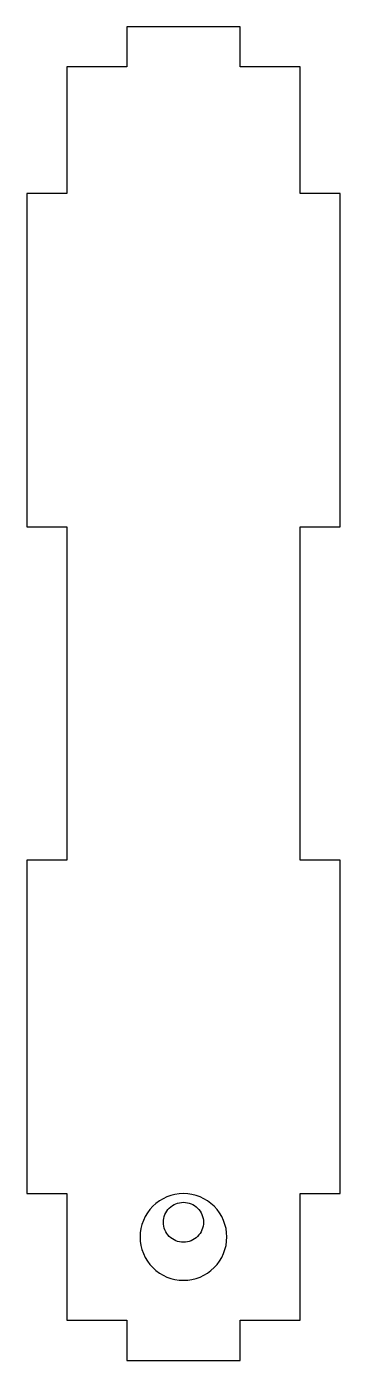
# Model space of a CAD drawing. Extents: x 467 to 561, y 1478 to 1878.
import ezdxf

# ---------------------------------------------------------------- set-up
doc = ezdxf.new("R2010")
doc.units = 0
doc.layers.add('6MM_ENGRAVE', color=245, linetype='CONTINUOUS')
doc.layers.add('CUT_FIRST', color=105, linetype='CONTINUOUS')

msp = doc.modelspace()

# ---------------------------------------------------------------- linework, layer by layer
at = {"layer": '6MM_ENGRAVE'}
msp.add_lwpolyline([(496.77, 1878.37), (496.77, 1878.37), (496.77, 1866.37), (478.77, 1866.37), (478.77, 1828.37), (466.77, 1828.37), (466.77, 1728.37), (478.77, 1728.37), (478.77, 1628.37), (466.77, 1628.37), (466.77, 1528.37), (478.77, 1528.37), (478.77, 1490.37), (496.77, 1490.37), (496.77, 1478.37), (530.77, 1478.37), (530.77, 1490.37), (548.78, 1490.37), (548.78, 1528.37), (560.78, 1528.37), (560.78, 1628.37), (548.78, 1628.37), (548.78, 1728.37), (560.78, 1728.37), (560.78, 1828.37), (548.78, 1828.37), (548.78, 1866.37), (530.77, 1866.37), (530.77, 1878.37), (530.77, 1878.37)], close=True, dxfattribs=at)
msp.add_lwpolyline([(526.77, 1515.37, 0.414214), (513.77, 1528.37, 0.414214), (500.77, 1515.37, 0.414214), (513.77, 1502.37, 0.414214)], format="xyb", close=True, dxfattribs=at)
at = {"layer": 'CUT_FIRST'}
msp.add_lwpolyline([(519.77, 1519.77, -0.414214), (513.77, 1513.77, -0.414214), (507.77, 1519.77, -0.414214), (513.77, 1525.77, -0.414214)], format="xyb", close=True, dxfattribs=at)

doc.saveas('drawing.dxf')
